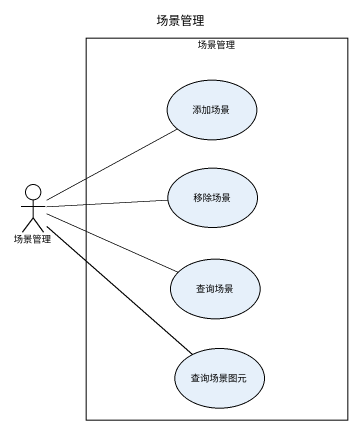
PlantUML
@startuml
title 场景管理
rectangle 场景管理 {
  usecase 添加场景
  usecase 移除场景
  usecase 查询场景
  usecase 查询场景图元
}
actor "场景管理" as 场景管理_2
场景管理_2 -up- 添加场景
场景管理_2 -right- 移除场景
场景管理_2 -right- 查询场景
场景管理_2 -- 查询场景图元
@enduml
